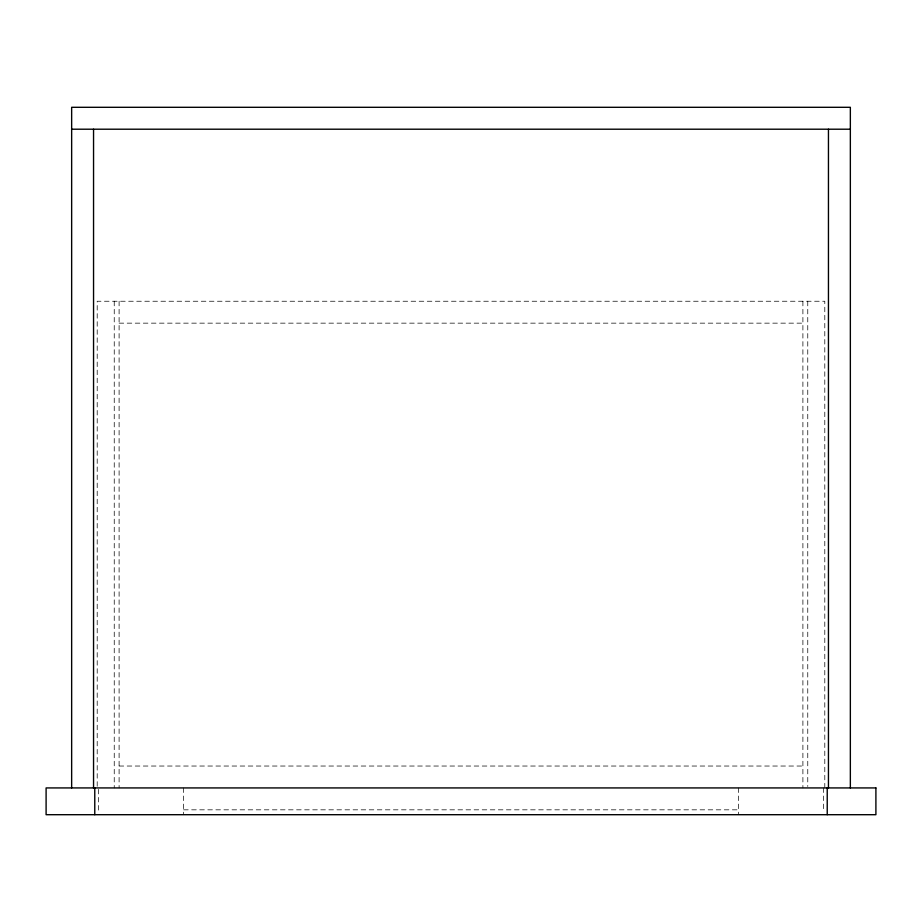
<?xml version="1.0" encoding="UTF-8"?>
<svg xmlns="http://www.w3.org/2000/svg" width="922" height="922" viewBox="0 0 922 922"><rect width="100%" height="100%" fill="white"/><g stroke="black" fill="none" stroke-linecap="round" stroke-linejoin="round"><path stroke-width="0.69" stroke-dasharray="4.61 3.46" d="M119.099 323.149L802.901 323.149M119.099 766.032L802.901 766.032M183.593 809.827L738.407 809.827M824.798 787.93L824.798 301.24L97.202 301.24L97.202 787.93M823.577 787.93L823.577 811.879M807.764 301.24L807.764 786.489M802.901 301.24L802.901 787.93M738.407 787.93L738.407 814.702M183.593 787.93L183.593 814.702M119.099 301.24L119.099 787.93M114.236 301.24L114.236 787.93M98.424 789.336L98.424 811.879"/><path stroke-width="1.38" d="M71.651 129.207L850.349 129.207M850.349 787.93L850.349 107.298L71.651 107.298L71.651 787.93M828.452 129.207L828.452 787.93M827.23 787.93L827.23 814.702M94.77 787.93L94.77 814.702M93.548 129.207L93.548 787.93M875.9 787.93L46.1 787.93L46.1 814.702L875.9 814.702L875.9 787.93"/></g></svg>
